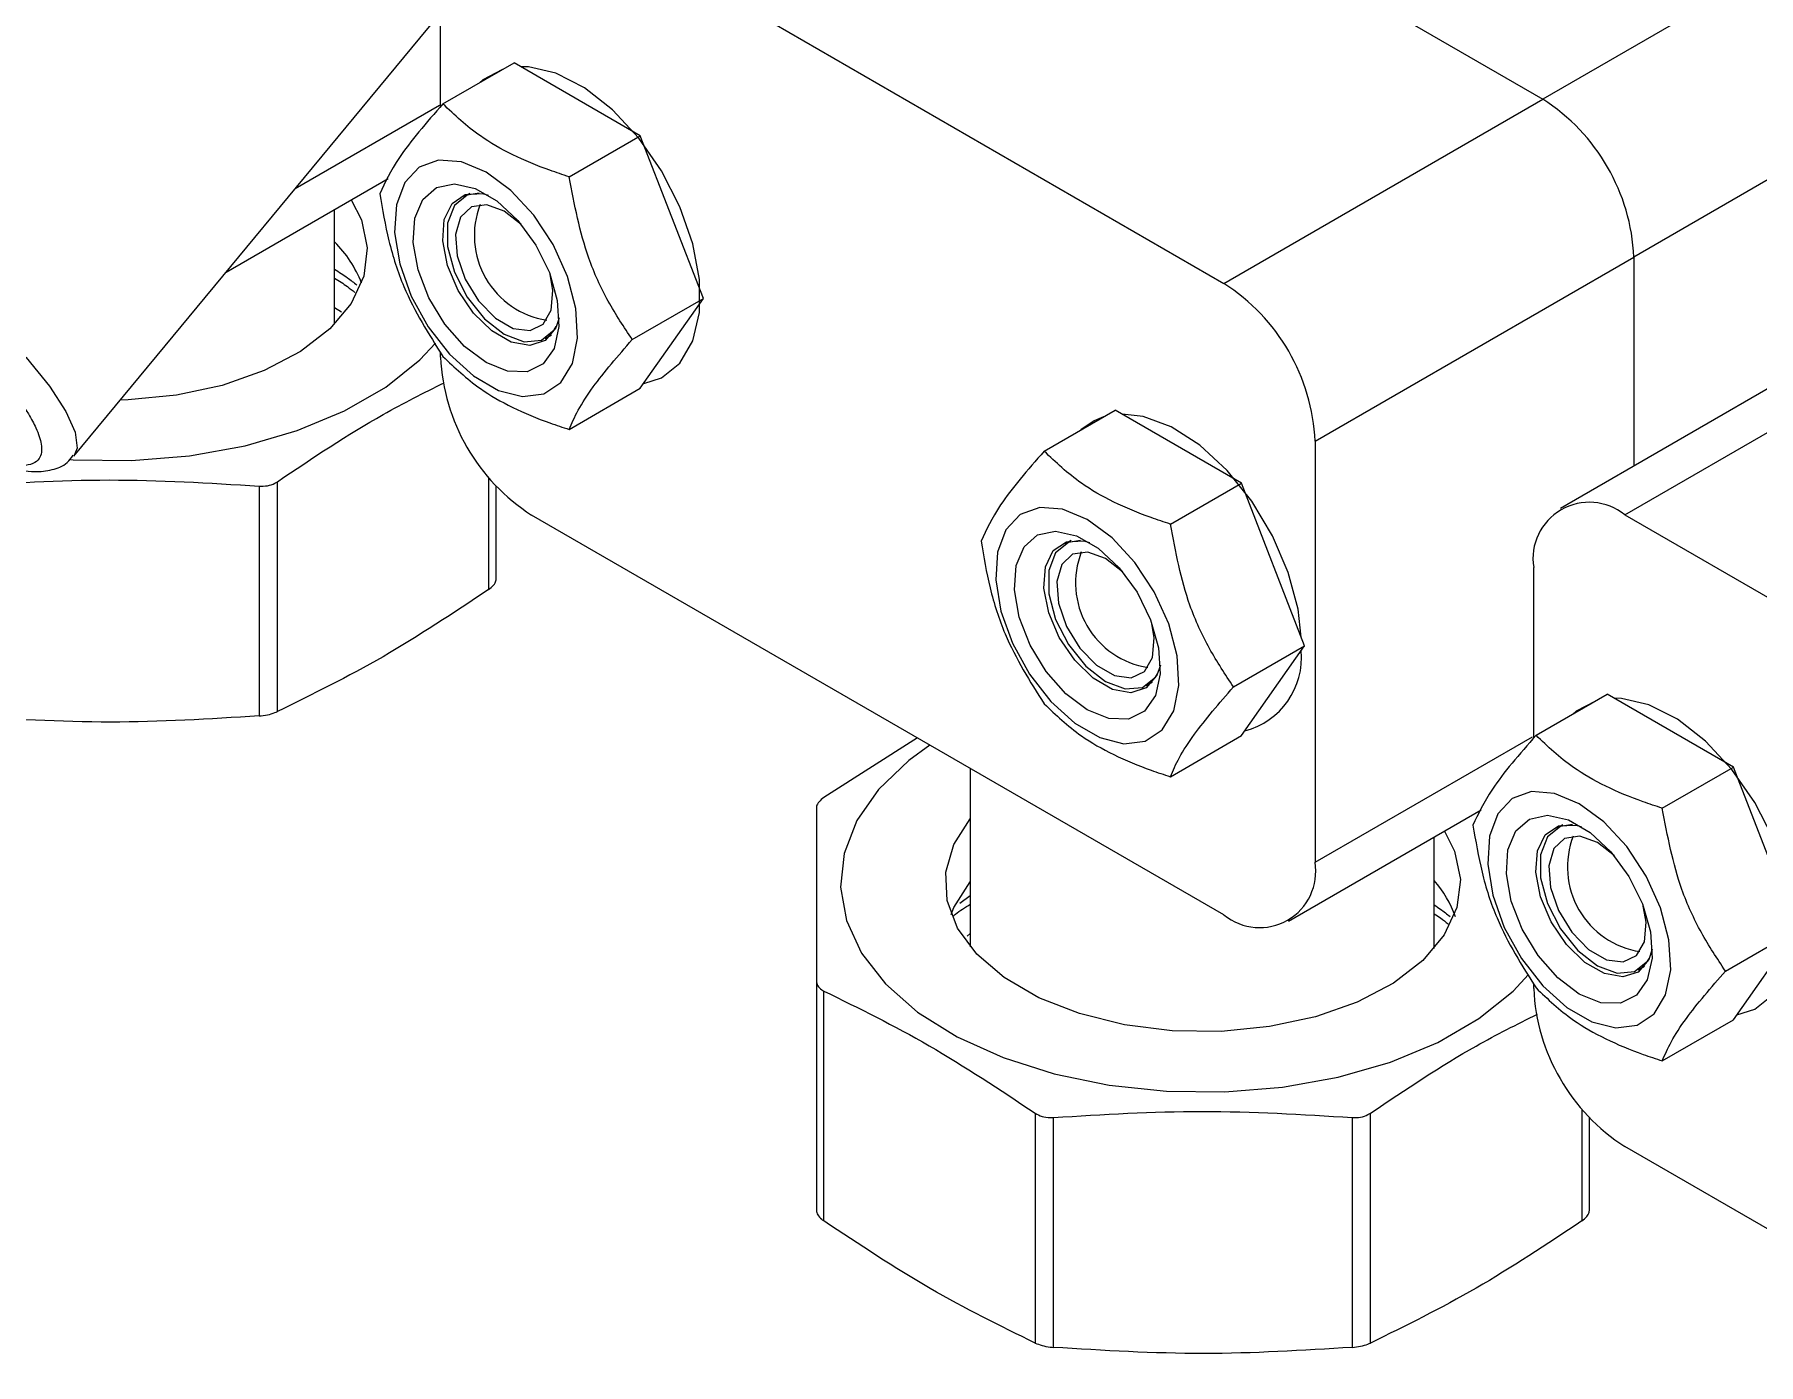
# Model space of a CAD drawing. Extents: x 75 to 2075, y 25 to 1460.
# Drawn here: x 1699.6 to 1795.2, y 510.4 to 584.1 of the extents above; entities that cross this region are included whole.
import ezdxf

# ---------------------------------------------------------------- set-up
doc = ezdxf.new("R2010")
doc.units = 0
doc.header["$LTSCALE"] = 5
doc.linetypes.add('SLD-KATı', pattern=[0])
doc.layers.get('0').update_dxf_attribs({"linetype": 'CONTINUOUS'})

msp = doc.modelspace()

# ---------------------------------------------------------------- linework, layer by layer
at = {"color": 7, "linetype": 'SLD-KATı'}
for p, q in [((1701.812, 560.708), (1729.928, 594.664)), ((1727.802, 592.096), (1765.588, 570.282)), ((1800.944, 590.692), (1783.266, 580.487)), ((1773.417, 586.173), (1783.266, 580.487)), ((1722.152, 580.075), (1722.152, 585.273)), ((1722.284, 580.228), (1726.229, 582.506)), ((1733.227, 578.465), (1726.229, 582.506)), ((1805.995, 581.944), (1788.317, 571.739)), ((1765.588, 570.282), (1783.266, 580.487)), ((1729.283, 576.188), (1733.227, 578.465)), ((1736.727, 569.446), (1733.227, 578.465)), ((1710.259, 570.909), (1719.245, 576.097)), ((1723.775, 575.272), (1723.426, 575.071)), ((1716.274, 568.023), (1716.274, 574.381)), ((1770.639, 561.534), (1788.317, 571.739)), ((1788.317, 571.739), (1788.317, 560.16)), ((1716.274, 568.955), (1716.666, 568.698)), ((1732.782, 567.169), (1736.727, 569.446)), ((1733.227, 564.468), (1736.727, 569.446)), ((1801.918, 568.012), (1784.241, 557.807)), ((1727.949, 567.237), (1728.297, 567.438)), ((1787.812, 557.453), (1805.49, 567.658)), ((1722.152, 566.195), (1722.152, 566.468)), ((1729.283, 562.19), (1733.227, 564.468)), ((1755.619, 560.985), (1759.564, 563.262)), ((1766.562, 559.222), (1759.564, 563.262)), ((1770.639, 561.534), (1770.639, 538.204)), ((1713.103, 546.555), (1713.103, 559.293)), ((1762.618, 556.944), (1766.562, 559.222)), ((1770.062, 550.203), (1766.562, 559.222)), ((1712.093, 559.052), (1712.093, 546.313)), ((1725.238, 553.901), (1725.238, 559.041)), ((1765.588, 535.288), (1727.203, 557.447)), ((1787.812, 557.453), (1826.198, 535.293)), ((1757.11, 556.028), (1756.761, 555.827)), ((1782.761, 545.086), (1782.761, 554.536)), ((1766.117, 547.925), (1770.062, 550.203)), ((1766.562, 545.224), (1770.062, 550.203)), ((1761.284, 547.993), (1761.632, 548.194)), ((1782.893, 545.24), (1786.838, 547.517)), ((1793.837, 543.477), (1786.838, 547.517)), ((1748.599, 545.095), (1743.408, 541.799)), ((1762.618, 542.947), (1766.562, 545.224)), ((1751.525, 543.406), (1751.525, 533.511)), ((1789.892, 541.199), (1793.837, 543.477)), ((1797.336, 534.458), (1793.837, 543.477)), ((1769.16, 534.934), (1779.854, 541.108)), ((1784.384, 540.283), (1784.035, 540.082)), ((1777.24, 533.426), (1777.24, 539.598)), ((1750.947, 535.942), (1751.525, 536.362)), ((1793.391, 532.18), (1797.336, 534.458)), ((1793.837, 529.479), (1797.336, 534.458)), ((1751.342, 534.117), (1751.525, 534.25)), ((1788.558, 532.248), (1788.907, 532.449)), ((1742.99, 531.651), (1742.99, 518.912)), ((1743.408, 518.329), (1743.408, 531.067)), ((1782.761, 531.206), (1782.761, 531.479)), ((1789.892, 527.202), (1793.837, 529.479)), ((1755.124, 524.304), (1755.124, 511.566)), ((1756.134, 511.324), (1756.134, 524.063)), ((1772.702, 524.063), (1772.702, 511.324)), ((1773.713, 511.566), (1773.713, 524.304)), ((1785.847, 518.912), (1785.847, 524.052)), ((1826.198, 500.299), (1787.812, 522.458))]:
    msp.add_line(p, q, dxfattribs=at)
at = {"color": 8, "linetype": 'SLD-KATı'}
for p, q in [((1714.091, 575.538), (1722.087, 580.153)), ((1724.819, 559.514), (1724.819, 553.318)), ((1770.639, 538.204), (1782.696, 545.164)), ((1785.428, 524.525), (1785.428, 518.329))]:
    msp.add_line(p, q, dxfattribs=at)
at = {"color": 7, "linetype": 'SLD-KATı', "flags": 128}
for points in [[(1733.415, 564.735), (1734.407, 565.058), (1735.425, 565.871), (1736.135, 567.095), (1736.501, 568.663), (1736.501, 570.491), (1736.135, 572.481), (1735.425, 574.525), (1734.407, 576.513), (1733.137, 578.337), (1731.684, 579.901), (1730.125, 581.118), (1728.544, 581.924), (1727.027, 582.276), (1726.604, 582.289)], [(1725.578, 582.13), (1724.505, 581.563), (1724.319, 581.403)], [(1724.677, 576.44), (1723.306, 577.014), (1722.037, 577.11), (1720.963, 576.721), (1720.165, 575.876), (1719.701, 574.638), (1719.607, 573.098), (1719.888, 571.37), (1720.525, 569.583), (1721.47, 567.87), (1722.652, 566.357), (1723.985, 565.156), (1725.369, 564.357), (1726.702, 564.019), (1727.885, 564.166), (1728.83, 564.789), (1729.466, 565.841), (1729.748, 567.243), (1729.654, 568.892), (1729.19, 570.666), (1728.392, 572.433), (1727.318, 574.061), (1726.049, 575.431), (1724.677, 576.44)], [(1724.677, 565.892), (1723.483, 566.789), (1722.395, 568.023), (1721.51, 569.482), (1720.906, 571.039), (1720.637, 572.554), (1720.727, 573.892), (1721.168, 574.936), (1721.921, 575.592), (1722.919, 575.801), (1724.073, 575.546), (1725.281, 574.849), (1726.435, 573.771), (1727.433, 572.41), (1728.186, 570.885), (1728.627, 569.332), (1728.718, 567.889), (1728.449, 566.684), (1727.845, 565.825), (1726.96, 565.388), (1725.872, 565.411), (1724.677, 565.892)], [(1717.204, 574.918), (1717.768, 573.805), (1718.091, 572.248), (1717.897, 570.684), (1717.194, 569.17), (1716.007, 567.759), (1714.38, 566.504), (1712.37, 565.45), (1710.051, 564.634), (1707.506, 564.086), (1704.828, 563.826), (1704.382, 563.811)], [(1728.727, 568.374), (1728.535, 567.815), (1727.945, 567.113), (1727.094, 566.84), (1726.074, 567.024), (1724.996, 567.646), (1723.976, 568.64), (1723.125, 569.896), (1722.536, 571.278), (1722.271, 572.638), (1722.36, 573.828), (1722.793, 574.718), (1723.523, 575.213), (1724.472, 575.258), (1724.8, 575.177)], [(1724.302, 575.282), (1723.632, 575.17), (1722.918, 574.599), (1722.538, 573.614), (1722.538, 572.331), (1722.918, 570.906), (1723.632, 569.512), (1724.594, 568.315), (1725.687, 567.461), (1726.781, 567.052), (1727.743, 567.138), (1728.457, 567.709), (1728.57, 567.89)], [(1726.626, 573.548), (1725.687, 574.283), (1724.709, 574.637), (1723.862, 574.521), (1723.262, 573.949), (1722.989, 573.001), (1723.081, 571.802), (1723.525, 570.517), (1724.261, 569.317), (1725.19, 568.365), (1726.185, 567.79), (1727.114, 567.67), (1727.85, 568.02), (1728.294, 568.793), (1728.386, 569.885), (1728.23, 570.77)], [(1701.631, 560.519), (1701.789, 560.51), (1705.022, 560.472), (1708.224, 560.734), (1711.312, 561.29), (1714.205, 562.124), (1716.829, 563.215), (1719.116, 564.535), (1721.007, 566.05), (1721.873, 566.969)], [(1769.874, 550.687), (1769.698, 552.228), (1769.156, 554.259), (1768.286, 556.289), (1767.135, 558.208), (1765.764, 559.914), (1764.247, 561.313), (1762.667, 562.332), (1761.108, 562.915), (1759.939, 563.045)], [(1758.913, 562.886), (1758.384, 562.671), (1757.654, 562.159)], [(1758.012, 557.196), (1756.641, 557.77), (1755.372, 557.866), (1754.298, 557.477), (1753.5, 556.632), (1753.036, 555.394), (1752.942, 553.854), (1753.223, 552.126), (1753.86, 550.339), (1754.805, 548.626), (1755.987, 547.113), (1757.32, 545.912), (1758.704, 545.113), (1760.037, 544.775), (1761.22, 544.923), (1762.165, 545.545), (1762.801, 546.597), (1763.083, 547.999), (1762.989, 549.648), (1762.525, 551.422), (1761.727, 553.189), (1760.653, 554.817), (1759.384, 556.187), (1758.012, 557.196)], [(1758.012, 546.648), (1756.818, 547.546), (1755.73, 548.779), (1754.845, 550.239), (1754.241, 551.795), (1753.972, 553.31), (1754.062, 554.648), (1754.503, 555.692), (1755.256, 556.348), (1756.254, 556.557), (1757.408, 556.302), (1758.616, 555.605), (1759.77, 554.528), (1760.768, 553.166), (1761.521, 551.641), (1761.962, 550.088), (1762.053, 548.645), (1761.784, 547.44), (1761.18, 546.581), (1760.295, 546.144), (1759.207, 546.167), (1758.012, 546.648)], [(1762.062, 549.13), (1761.87, 548.571), (1761.28, 547.869), (1760.429, 547.596), (1759.409, 547.78), (1758.331, 548.403), (1757.311, 549.396), (1756.46, 550.652), (1755.871, 552.035), (1755.606, 553.394), (1755.695, 554.584), (1756.128, 555.474), (1756.858, 555.969), (1757.807, 556.014), (1758.135, 555.933)], [(1757.637, 556.038), (1756.967, 555.926), (1756.253, 555.356), (1755.873, 554.37), (1755.873, 553.087), (1756.253, 551.662), (1756.967, 550.268), (1757.929, 549.071), (1759.023, 548.217), (1760.116, 547.808), (1761.078, 547.894), (1761.792, 548.465), (1761.905, 548.646)], [(1759.961, 554.304), (1759.023, 555.04), (1758.044, 555.393), (1757.197, 555.277), (1756.597, 554.705), (1756.324, 553.757), (1756.416, 552.558), (1756.86, 551.273), (1757.596, 550.073), (1758.525, 549.121), (1759.52, 548.547), (1760.449, 548.426), (1761.185, 548.776), (1761.629, 549.549), (1761.721, 550.641), (1761.565, 551.526)], [(1786.187, 547.141), (1785.114, 546.574), (1784.928, 546.414)], [(1794.024, 529.746), (1795.016, 530.069), (1796.034, 530.882), (1796.745, 532.106), (1797.11, 533.674), (1797.11, 535.502), (1796.745, 537.492), (1796.034, 539.536), (1795.016, 541.524), (1793.746, 543.348), (1792.293, 544.912), (1790.734, 546.129), (1789.153, 546.935), (1787.637, 547.287), (1787.214, 547.3)], [(1749.288, 544.698), (1748.113, 543.844), (1746.44, 542.246), (1745.232, 540.514), (1744.522, 538.693), (1744.327, 536.829), (1744.652, 534.972), (1745.489, 533.168), (1746.816, 531.466), (1748.599, 529.908), (1750.792, 528.536), (1753.338, 527.385), (1756.171, 526.484), (1759.217, 525.857), (1762.398, 525.521), (1765.632, 525.483), (1768.833, 525.745), (1771.921, 526.301), (1774.814, 527.135), (1777.438, 528.226), (1779.725, 529.546), (1781.616, 531.061), (1782.482, 531.98)], [(1785.286, 541.451), (1783.915, 542.025), (1782.646, 542.121), (1781.572, 541.732), (1780.774, 540.887), (1780.31, 539.649), (1780.216, 538.109), (1780.497, 536.381), (1781.134, 534.594), (1782.079, 532.881), (1783.262, 531.368), (1784.594, 530.167), (1785.979, 529.368), (1787.311, 529.03), (1788.494, 529.178), (1789.439, 529.8), (1790.076, 530.852), (1790.357, 532.254), (1790.263, 533.903), (1789.799, 535.677), (1789.001, 537.444), (1787.927, 539.072), (1786.658, 540.442), (1785.286, 541.451)], [(1777.813, 539.929), (1778.377, 538.816), (1778.7, 537.259), (1778.506, 535.695), (1777.803, 534.181), (1776.616, 532.771), (1774.989, 531.515), (1772.979, 530.461), (1770.66, 529.645), (1768.116, 529.097), (1765.437, 528.837), (1762.722, 528.874), (1760.068, 529.207), (1757.572, 529.825), (1755.323, 530.703), (1753.402, 531.812), (1751.88, 533.11), (1750.811, 534.552), (1750.233, 536.084), (1750.169, 537.651), (1750.619, 539.197), (1751.525, 540.615)], [(1785.286, 530.903), (1784.092, 531.801), (1783.004, 533.034), (1782.119, 534.494), (1781.515, 536.05), (1781.246, 537.565), (1781.336, 538.903), (1781.778, 539.947), (1782.531, 540.603), (1783.528, 540.812), (1784.683, 540.557), (1785.89, 539.86), (1787.044, 538.783), (1788.042, 537.421), (1788.795, 535.896), (1789.237, 534.343), (1789.327, 532.9), (1789.058, 531.695), (1788.454, 530.836), (1787.569, 530.399), (1786.481, 530.422), (1785.286, 530.903)], [(1789.336, 533.385), (1789.144, 532.826), (1788.554, 532.124), (1787.703, 531.851), (1786.684, 532.035), (1785.605, 532.658), (1784.585, 533.651), (1783.734, 534.907), (1783.145, 536.29), (1782.88, 537.649), (1782.969, 538.839), (1783.402, 539.729), (1784.132, 540.224), (1785.081, 540.269), (1785.409, 540.188)], [(1784.911, 540.293), (1784.241, 540.181), (1783.527, 539.611), (1783.147, 538.625), (1783.147, 537.342), (1783.527, 535.917), (1784.241, 534.523), (1785.203, 533.326), (1786.297, 532.472), (1787.39, 532.063), (1788.352, 532.149), (1789.066, 532.72), (1789.179, 532.901)], [(1787.235, 538.559), (1786.297, 539.295), (1785.318, 539.648), (1784.471, 539.532), (1783.871, 538.96), (1783.598, 538.012), (1783.69, 536.813), (1784.134, 535.528), (1784.87, 534.328), (1785.799, 533.376), (1786.795, 532.802), (1787.723, 532.681), (1788.459, 533.031), (1788.903, 533.804), (1788.995, 534.896), (1788.839, 535.781)], [(1750.458, 535.313), (1750.619, 535.698), (1751.525, 537.115)]]:
    msp.add_lwpolyline(points, dxfattribs=at)
at = {"color": 8, "linetype": 'SLD-KATı', "flags": 128}
msp.add_lwpolyline([(1676.357, 580.658), (1676.809, 580.971), (1677.717, 581.048), (1678.99, 580.792), (1680.588, 580.212), (1682.459, 579.327), (1684.544, 578.164), (1686.776, 576.761), (1689.082, 575.163), (1691.388, 573.422), (1693.621, 571.594), (1695.708, 569.736), (1697.583, 567.91), (1699.185, 566.173), (1700.463, 564.582), (1701.376, 563.187), (1701.894, 562.034), (1702.001, 561.159), (1701.812, 560.708)], dxfattribs=at)
at = {"color": 7, "linetype": 'SLD-KATı'}
for centre, radius, start, end in [((1777.351, 571.24), 10.977, 2.60548, 57.39452), ((1728.77, 572.934), 4.746, 158.83328, 261.16135), ((1711.685, 567.94), 6.527, 21.21895, 45.32553), ((1759.673, 561.035), 10.977, 2.60548, 57.39452), ((1733.118, 566.694), 10.977, 182.60548, 237.39452), ((1785.84, 555.036), 3.119, 50.79671, 189.21404), ((1762.105, 553.69), 4.746, 158.83328, 261.16135), ((1765.681, 549.563), 4.21, 284.71744, 5.08122), ((1789.379, 537.945), 4.746, 158.83328, 261.16135), ((1767.56, 537.705), 3.119, 230.79671, 9.21404), ((1772.502, 533.058), 6.293, 19.66073, 41.16603), ((1793.727, 531.705), 10.977, 182.60548, 237.39452)]:
    msp.add_arc(centre, radius, start, end, dxfattribs=at)
for points, knots in [([(1722.284, 580.228), (1721.826, 579.707), (1720.898, 578.653), (1719.533, 576.858), (1719.075, 575.872), (1718.785, 575.25)], [0, 0, 0, 0, 0.264861, 0.535466, 1, 1, 1, 1]), ([(1729.283, 576.188), (1728.925, 576.306), (1727.101, 576.908), (1724.455, 578.165), (1722.929, 579.615), (1722.284, 580.228)], [0, 0, 0, 0, 0.1234145, 0.6293958, 1, 1, 1, 1]), ([(1732.782, 567.169), (1732.323, 567.862), (1731.396, 569.263), (1730.031, 572.232), (1729.573, 574.656), (1729.283, 576.188)], [0, 0, 0, 0, 0.264861, 0.535466, 1, 1, 1, 1]), ([(1718.785, 575.25), (1718.933, 574.378), (1719.233, 572.615), (1720.25, 569.445), (1721.497, 567.475), (1722.284, 566.231)], [0, 0, 0, 0, 0.264861, 0.535466, 1, 1, 1, 1]), ([(1716.274, 571.067), (1716.518, 570.913), (1716.961, 570.635), (1717.342, 570.325), (1717.514, 570.186)], [0, 0, 0, 0, 0.549311, 1, 1, 1, 1]), ([(1716.274, 570.576), (1716.518, 570.423), (1716.922, 570.17), (1717.269, 569.889), (1717.406, 569.779)], [0, 0, 0, 0, 0.604873, 1, 1, 1, 1]), ([(1729.283, 562.19), (1729.431, 562.533), (1729.731, 563.225), (1730.748, 564.819), (1731.994, 566.259), (1732.782, 567.169)], [0, 0, 0, 0, 0.2648614, 0.535466, 1, 1, 1, 1]), ([(1722.284, 566.231), (1722.929, 565.617), (1724.455, 564.167), (1727.101, 562.91), (1728.925, 562.308), (1729.283, 562.19)], [0, 0, 0, 0, 0.370604, 0.876586, 1, 1, 1, 1]), ([(1713.103, 559.293), (1715.056, 560.604), (1718.142, 562.677), (1721.228, 564.215), (1722.361, 564.779)], [0, 0, 0, 0, 0.632755, 1, 1, 1, 1]), ([(1694.075, 561.844), (1694.337, 561.699), (1695.249, 561.195), (1696.643, 560.582), (1698.238, 560.028), (1699.513, 559.807), (1700.562, 559.903), (1701.375, 560.21), (1701.682, 560.617), (1701.791, 560.762)], [0, 0, 0, 0, 0.077026, 0.267571, 0.462099, 0.665408, 0.808191, 0.931377, 1, 1, 1, 1]), ([(1755.619, 560.985), (1755.161, 560.463), (1754.233, 559.409), (1752.868, 557.614), (1752.41, 556.629), (1752.12, 556.006)], [0, 0, 0, 0, 0.264861, 0.535466, 1, 1, 1, 1]), ([(1762.618, 556.944), (1762.26, 557.062), (1760.436, 557.664), (1757.79, 558.921), (1756.264, 560.371), (1755.619, 560.985)], [0, 0, 0, 0, 0.123414, 0.629396, 1, 1, 1, 1]), ([(1695.525, 559.052), (1698.273, 559.22), (1703.796, 559.559), (1709.318, 559.221), (1712.093, 559.052)], [0, 0, 0, 0, 0.497591, 1, 1, 1, 1]), ([(1712.093, 559.052), (1712.249, 559.051), (1712.56, 559.049), (1712.899, 559.165), (1713.058, 559.265), (1713.103, 559.293)], [0, 0, 0, 0, 0.4171164, 0.8343171, 1, 1, 1, 1]), ([(1766.117, 547.925), (1765.658, 548.618), (1764.731, 550.019), (1763.366, 552.988), (1762.908, 555.412), (1762.618, 556.944)], [0, 0, 0, 0, 0.264861, 0.535466, 1, 1, 1, 1]), ([(1752.12, 556.006), (1752.268, 555.134), (1752.568, 553.371), (1753.585, 550.201), (1754.832, 548.231), (1755.619, 546.987)], [0, 0, 0, 0, 0.264861, 0.535466, 1, 1, 1, 1]), ([(1724.819, 553.318), (1724.919, 553.397), (1725.118, 553.555), (1725.226, 553.761), (1725.235, 553.87), (1725.238, 553.901)], [0, 0, 0, 0, 0.417116, 0.834317, 1, 1, 1, 1]), ([(1724.819, 553.318), (1722.867, 552.022), (1718.961, 549.429), (1715.056, 547.513), (1713.103, 546.555)], [0, 0, 0, 0, 0.5, 1, 1, 1, 1]), ([(1762.618, 542.947), (1762.766, 543.289), (1763.066, 543.981), (1764.083, 545.575), (1765.329, 547.015), (1766.117, 547.925)], [0, 0, 0, 0, 0.264861, 0.535466, 1, 1, 1, 1]), ([(1755.619, 546.987), (1756.264, 546.373), (1757.79, 544.923), (1760.436, 543.666), (1762.26, 543.064), (1762.618, 542.947)], [0, 0, 0, 0, 0.370604, 0.876586, 1, 1, 1, 1]), ([(1712.093, 546.313), (1709.345, 546.145), (1703.822, 545.806), (1698.3, 546.144), (1695.525, 546.313)], [0, 0, 0, 0, 0.497591, 1, 1, 1, 1]), ([(1712.093, 546.313), (1712.249, 546.331), (1712.56, 546.367), (1712.899, 546.466), (1713.058, 546.535), (1713.103, 546.555)], [0, 0, 0, 0, 0.4171162, 0.8343167, 1, 1, 1, 1]), ([(1782.893, 545.24), (1782.435, 544.718), (1781.507, 543.664), (1780.142, 541.869), (1779.684, 540.883), (1779.394, 540.261)], [0, 0, 0, 0, 0.2648614, 0.535466, 1, 1, 1, 1]), ([(1789.892, 541.199), (1789.534, 541.317), (1787.71, 541.919), (1785.064, 543.176), (1783.538, 544.626), (1782.893, 545.24)], [0, 0, 0, 0, 0.1234145, 0.6293958, 1, 1, 1, 1]), ([(1743.408, 541.799), (1743.309, 541.72), (1743.109, 541.561), (1743.001, 541.356), (1742.992, 541.247), (1742.99, 541.215)], [0, 0, 0, 0, 0.417116, 0.834317, 1, 1, 1, 1]), ([(1742.99, 541.215), (1742.99, 539.798), (1742.99, 536.948), (1742.99, 533.422), (1742.99, 531.651)], [0, 0, 0, 0, 0.497591, 1, 1, 1, 1]), ([(1793.391, 532.18), (1792.933, 532.873), (1792.005, 534.274), (1790.64, 537.243), (1790.182, 539.667), (1789.892, 541.199)], [0, 0, 0, 0, 0.264861, 0.535466, 1, 1, 1, 1]), ([(1779.394, 540.261), (1779.543, 539.389), (1779.842, 537.626), (1780.859, 534.456), (1782.106, 532.486), (1782.893, 531.242)], [0, 0, 0, 0, 0.264861, 0.535466, 1, 1, 1, 1]), ([(1750.596, 535.238), (1750.633, 535.27), (1750.895, 535.504), (1751.234, 535.705), (1751.525, 535.878)], [0, 0, 0, 0, 0.140046, 1, 1, 1, 1]), ([(1777.24, 535.843), (1777.36, 535.766), (1777.68, 535.563), (1777.953, 535.337), (1778.123, 535.197)], [0, 0, 0, 0, 0.378389, 1, 1, 1, 1]), ([(1777.24, 535.352), (1777.361, 535.275), (1777.64, 535.098), (1777.88, 534.901), (1778.016, 534.79)], [0, 0, 0, 0, 0.433283, 1, 1, 1, 1]), ([(1742.99, 531.651), (1743.005, 531.551), (1743.035, 531.353), (1743.22, 531.166), (1743.366, 531.089), (1743.408, 531.067)], [0, 0, 0, 0, 0.417116, 0.834317, 1, 1, 1, 1]), ([(1789.892, 527.202), (1790.04, 527.544), (1790.34, 528.236), (1791.357, 529.83), (1792.604, 531.27), (1793.391, 532.18)], [0, 0, 0, 0, 0.264861, 0.535466, 1, 1, 1, 1]), ([(1743.408, 531.067), (1745.351, 530.114), (1749.256, 528.199), (1753.162, 525.606), (1755.124, 524.304)], [0, 0, 0, 0, 0.497591, 1, 1, 1, 1]), ([(1782.893, 531.242), (1783.538, 530.628), (1785.064, 529.178), (1787.71, 527.921), (1789.534, 527.319), (1789.892, 527.202)], [0, 0, 0, 0, 0.370604, 0.876586, 1, 1, 1, 1]), ([(1773.713, 524.304), (1775.665, 525.615), (1778.751, 527.688), (1781.837, 529.226), (1782.97, 529.79)], [0, 0, 0, 0, 0.632755, 1, 1, 1, 1]), ([(1755.124, 524.304), (1755.244, 524.237), (1755.486, 524.104), (1755.856, 524.049), (1756.072, 524.06), (1756.134, 524.063)], [0, 0, 0, 0, 0.417116, 0.834317, 1, 1, 1, 1]), ([(1756.134, 524.063), (1758.882, 524.231), (1764.405, 524.57), (1769.928, 524.232), (1772.702, 524.063)], [0, 0, 0, 0, 0.497591, 1, 1, 1, 1]), ([(1772.702, 524.063), (1772.858, 524.062), (1773.17, 524.06), (1773.508, 524.176), (1773.667, 524.276), (1773.713, 524.304)], [0, 0, 0, 0, 0.4171164, 0.8343171, 1, 1, 1, 1]), ([(1742.99, 518.912), (1743.005, 518.832), (1743.035, 518.671), (1743.22, 518.467), (1743.366, 518.36), (1743.408, 518.329)], [0, 0, 0, 0, 0.417116, 0.834317, 1, 1, 1, 1]), ([(1755.124, 511.566), (1753.181, 512.519), (1749.275, 514.435), (1745.37, 517.027), (1743.408, 518.329)], [0, 0, 0, 0, 0.497591, 1, 1, 1, 1]), ([(1785.428, 518.329), (1783.476, 517.033), (1779.57, 514.44), (1775.665, 512.524), (1773.713, 511.566)], [0, 0, 0, 0, 0.5, 1, 1, 1, 1]), ([(1785.428, 518.329), (1785.528, 518.408), (1785.727, 518.566), (1785.835, 518.772), (1785.844, 518.881), (1785.847, 518.912)], [0, 0, 0, 0, 0.417116, 0.834317, 1, 1, 1, 1]), ([(1755.124, 511.566), (1755.244, 511.518), (1755.486, 511.422), (1755.856, 511.351), (1756.072, 511.33), (1756.134, 511.324)], [0, 0, 0, 0, 0.417116, 0.834317, 1, 1, 1, 1]), ([(1772.702, 511.324), (1772.858, 511.342), (1773.17, 511.378), (1773.508, 511.477), (1773.667, 511.546), (1773.713, 511.566)], [0, 0, 0, 0, 0.4171162, 0.8343167, 1, 1, 1, 1]), ([(1772.702, 511.324), (1769.954, 511.156), (1764.432, 510.817), (1758.909, 511.155), (1756.134, 511.324)], [0, 0, 0, 0, 0.497591, 1, 1, 1, 1])]:
    msp.add_open_spline(points, degree=3, knots=knots, dxfattribs=at)
at = {"color": 8, "linetype": 'SLD-KATı'}
msp.add_open_spline([(1698.607, 564.047), (1698.681, 563.957), (1698.774, 563.846), (1698.842, 563.748), (1698.856, 563.728), (1698.857, 563.726), (1698.857, 563.726), (1698.857, 563.726), (1698.857, 563.726), (1698.857, 563.726), (1698.857, 563.726), (1698.857, 563.725), (1698.859, 563.722), (1698.868, 563.709), (1698.907, 563.654), (1699.064, 563.425), (1699.381, 562.931), (1699.798, 562.156), (1700.098, 561.252), (1699.977, 560.442), (1699.064, 560.047), (1697.376, 560.396), (1695.392, 561.2), (1694.134, 561.866), (1693.484, 562.21)], degree=3, knots=[0, 0, 0, 0, 0.020057, 0.024914, 0.025217, 0.025255, 0.025265, 0.025269, 0.02527, 0.025273, 0.025284, 0.025328, 0.025402, 0.025999, 0.028636, 0.039681, 0.084841, 0.160738, 0.267328, 0.404544, 0.572305, 0.770507, 0.881423, 1, 1, 1, 1], dxfattribs=at)

doc.saveas('drawing.dxf')
